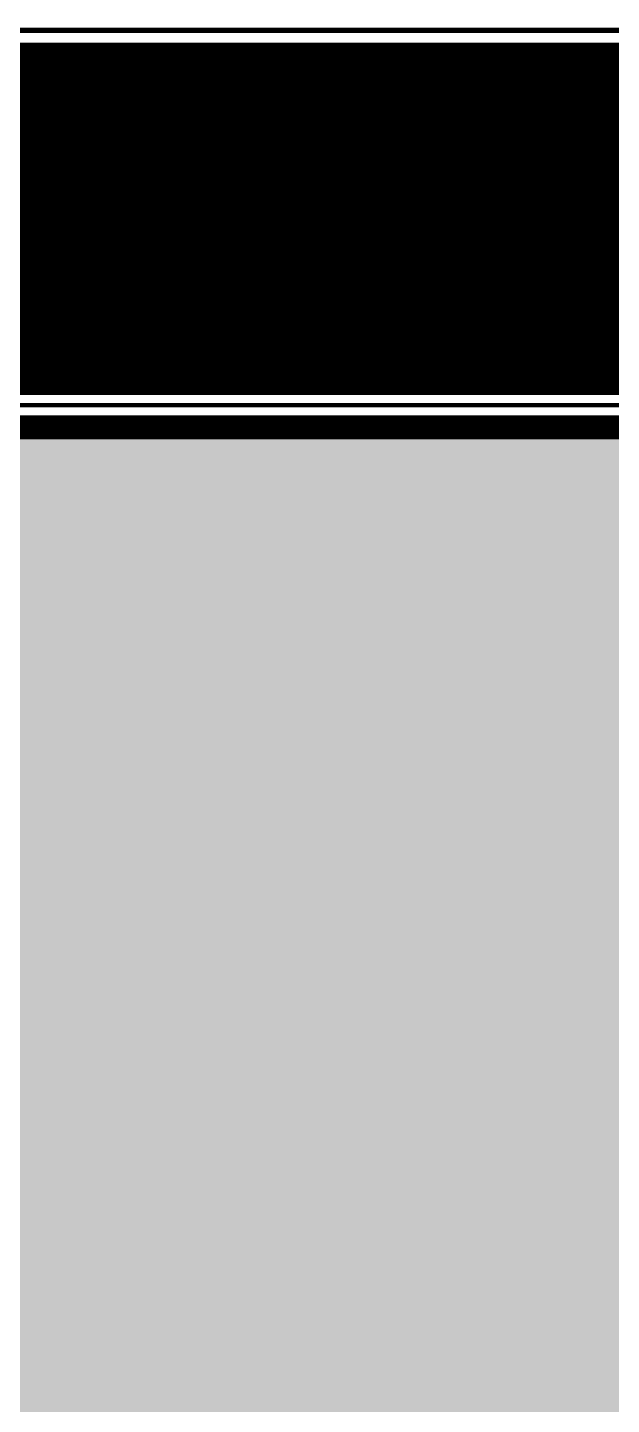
# Model space of a CAD drawing. Extents: x -10 to 131, y -93 to 209.
# Drawn here: x 32.8 to 60.4, y 144 to 209.1 of the extents above; entities that cross this region are included whole.
import ezdxf

# ---------------------------------------------------------------- set-up
doc = ezdxf.new("R2010")
doc.units = 0
doc.header["$MEASUREMENT"] = 0
for name, color, linetype in [('22-303-0_ASB', 7, 'CONTINUOUS'), ('22-303-0_AST', 7, 'CONTINUOUS'), ('22-303-0_BOT', 2, 'CONTINUOUS'), ('22-303-0_DRD', 6, 'CONTINUOUS'), ('22-303-0_DRL', 1, 'CONTINUOUS'), ('22-303-0_GND', 3, 'CONTINUOUS'), ('22-303-0_TOP', 15, 'CONTINUOUS')]:
    doc.layers.add(name, color=color, linetype=linetype)

msp = doc.modelspace()

# ---------------------------------------------------------------- linework, layer by layer
at = {"layer": '22-303-0_ASB', "const_width": 0.254}
msp.add_lwpolyline([(111.00054, 208.99374), (111.00054, 198.99376), (116.0018, 198.99376), (116.0018, 208.99374), (130.50012, 208.99374), (130.50012, -31.00578), (-9.4996, -31.00578), (-9.4996, 208.99374), (111.00054, 208.99374)], dxfattribs=at)
at = {"layer": '22-303-0_AST', "const_width": 0.254}
msp.add_lwpolyline([(111.00054, 208.99374), (111.00054, 198.99376), (116.0018, 198.99376), (116.0018, 208.99374), (130.50012, 208.99374), (130.50012, -31.00578), (-9.4996, -31.00578), (-9.4996, 208.99374), (111.00054, 208.99374)], dxfattribs=at)
at = {"layer": '22-303-0_BOT'}
for points, const_width in [([(110.363, 208.28), (-8.636, 208.28)], 0.254), ([(32.7406, 208.28), (32.7406, 191.8716)], 0.254), ([(32.9692, 208.28), (32.9692, 191.8716)], 0.254), ([(33.1978, 208.28), (33.1978, 191.8716)], 0.254), ([(33.4264, 208.28), (33.4264, 191.8716)], 0.254), ([(33.655, 208.28), (33.655, 191.8716)], 0.254), ([(33.8836, 208.28), (33.8836, 191.8716)], 0.254), ([(34.1122, 208.28), (34.1122, 191.8716)], 0.254), ([(34.3408, 208.28), (34.3408, 191.8716)], 0.254), ([(34.5694, 208.28), (34.5694, 191.8716)], 0.254), ([(34.798, 208.28), (34.798, 191.8716)], 0.254), ([(35.0266, 208.28), (35.0266, 191.8716)], 0.254), ([(35.2552, 208.28), (35.2552, 191.8716)], 0.254), ([(35.4838, 208.28), (35.4838, 191.8716)], 0.254), ([(35.7124, 208.28), (35.7124, 191.8716)], 0.254), ([(35.941, 208.28), (35.941, 191.8716)], 0.254), ([(36.1696, 208.28), (36.1696, 191.8716)], 0.254), ([(36.3982, 208.28), (36.3982, 191.8716)], 0.254), ([(36.6268, 208.28), (36.6268, 191.8716)], 0.254), ([(36.8554, 208.28), (36.8554, 191.8716)], 0.254), ([(37.084, 208.28), (37.084, 191.8716)], 0.254), ([(37.3126, 208.28), (37.3126, 191.8716)], 0.254), ([(37.5412, 208.28), (37.5412, 191.8716)], 0.254), ([(37.7698, 208.28), (37.7698, 191.8716)], 0.254), ([(37.9984, 208.28), (37.9984, 191.8716)], 0.254), ([(38.227, 208.28), (38.227, 191.8716)], 0.254), ([(38.4556, 208.28), (38.4556, 191.8716)], 0.254), ([(38.6842, 208.28), (38.6842, 191.8716)], 0.254), ([(38.9128, 208.28), (38.9128, 191.8716)], 0.254), ([(39.1414, 208.28), (39.1414, 191.8716)], 0.254), ([(39.37, 208.28), (39.37, 191.8716)], 0.254), ([(39.5986, 208.28), (39.5986, 191.8716)], 0.254), ([(39.8272, 208.28), (39.8272, 191.8716)], 0.254), ([(40.0558, 208.28), (40.0558, 191.8716)], 0.254), ([(40.2844, 208.28), (40.2844, 191.8716)], 0.254), ([(40.513, 208.28), (40.513, 191.8716)], 0.254), ([(40.7416, 208.28), (40.7416, 191.8716)], 0.254), ([(40.9702, 208.28), (40.9702, 191.8716)], 0.254), ([(41.1988, 208.28), (41.1988, 191.8716)], 0.254), ([(41.4274, 208.28), (41.4274, 191.8716)], 0.254), ([(41.656, 208.28), (41.656, 191.8716)], 0.254), ([(41.8846, 208.28), (41.8846, 191.8716)], 0.254), ([(42.1132, 208.28), (42.1132, 191.8716)], 0.254), ([(42.3418, 208.28), (42.3418, 191.8716)], 0.254), ([(42.5704, 208.28), (42.5704, 191.8716)], 0.254), ([(42.799, 208.28), (42.799, 191.8716)], 0.254), ([(43.0276, 208.28), (43.0276, 191.8716)], 0.254), ([(43.2562, 208.28), (43.2562, 191.8716)], 0.254), ([(43.4848, 208.28), (43.4848, 191.8716)], 0.254), ([(43.7134, 208.28), (43.7134, 191.8716)], 0.254), ([(43.942, 208.28), (43.942, 191.8716)], 0.254), ([(44.1706, 208.28), (44.1706, 191.8716)], 0.254), ([(44.3992, 208.28), (44.3992, 191.8716)], 0.254), ([(44.6278, 208.28), (44.6278, 191.8716)], 0.254), ([(44.8564, 208.28), (44.8564, 191.8716)], 0.254), ([(45.085, 208.28), (45.085, 191.8716)], 0.254), ([(45.3136, 208.28), (45.3136, 191.8716)], 0.254), ([(45.5422, 208.28), (45.5422, 191.8716)], 0.254), ([(45.7708, 208.28), (45.7708, 191.8716)], 0.254), ([(45.9994, 208.28), (45.9994, 191.8716)], 0.254), ([(46.228, 208.28), (46.228, 191.8716)], 0.254), ([(46.4566, 208.28), (46.4566, 191.8716)], 0.254), ([(46.6852, 208.28), (46.6852, 191.8716)], 0.254), ([(46.9138, 208.28), (46.9138, 191.8716)], 0.254), ([(47.1424, 208.28), (47.1424, 191.8716)], 0.254), ([(47.371, 208.28), (47.371, 191.8716)], 0.254), ([(47.5996, 208.28), (47.5996, 191.8716)], 0.254), ([(47.8282, 208.28), (47.8282, 191.8716)], 0.254), ([(48.0568, 208.28), (48.0568, 191.8716)], 0.254), ([(48.2854, 208.28), (48.2854, 191.8716)], 0.254), ([(48.514, 208.28), (48.514, 191.8716)], 0.254), ([(48.7426, 208.28), (48.7426, 191.8716)], 0.254), ([(48.9712, 208.28), (48.9712, 191.8716)], 0.254), ([(49.1998, 208.28), (49.1998, 191.8716)], 0.254), ([(49.4284, 208.28), (49.4284, 191.8716)], 0.254), ([(49.657, 208.28), (49.657, 191.8716)], 0.254), ([(49.8856, 208.28), (49.8856, 191.8716)], 0.254), ([(50.1142, 208.28), (50.1142, 191.8716)], 0.254), ([(50.3428, 208.28), (50.3428, 191.8716)], 0.254), ([(50.5714, 208.28), (50.5714, 191.8716)], 0.254), ([(50.8, 208.28), (50.8, 191.8716)], 0.254), ([(51.0286, 208.28), (51.0286, 191.8716)], 0.254), ([(51.2572, 208.28), (51.2572, 191.8716)], 0.254), ([(51.4858, 208.28), (51.4858, 191.8716)], 0.254), ([(51.7144, 208.28), (51.7144, 191.8716)], 0.254), ([(51.943, 208.28), (51.943, 191.8716)], 0.254), ([(52.1716, 208.28), (52.1716, 191.8716)], 0.254), ([(52.4002, 208.28), (52.4002, 191.8716)], 0.254), ([(52.6288, 208.28), (52.6288, 191.8716)], 0.254), ([(52.8574, 208.28), (52.8574, 191.8716)], 0.254), ([(53.086, 208.28), (53.086, 191.8716)], 0.254), ([(53.3146, 208.28), (53.3146, 191.8716)], 0.254), ([(53.5432, 208.28), (53.5432, 191.8716)], 0.254), ([(53.7718, 208.28), (53.7718, 191.8716)], 0.254), ([(54.0004, 208.28), (54.0004, 191.8716)], 0.254), ([(54.229, 208.28), (54.229, 191.8716)], 0.254), ([(54.4576, 208.28), (54.4576, 191.8716)], 0.254), ([(54.6862, 208.28), (54.6862, 191.8716)], 0.254), ([(54.9148, 208.28), (54.9148, 191.8716)], 0.254), ([(55.1434, 208.28), (55.1434, 191.8716)], 0.254), ([(55.372, 208.28), (55.372, 191.8716)], 0.254), ([(55.6006, 208.28), (55.6006, 191.8716)], 0.254), ([(55.8292, 208.28), (55.8292, 191.8716)], 0.254), ([(56.0578, 208.28), (56.0578, 191.8716)], 0.254), ([(56.2864, 208.28), (56.2864, 191.8716)], 0.254), ([(56.515, 208.28), (56.515, 191.8716)], 0.254), ([(56.7436, 208.28), (56.7436, 191.8716)], 0.254), ([(56.9722, 208.28), (56.9722, 191.8716)], 0.254), ([(57.2008, 208.28), (57.2008, 191.8716)], 0.254), ([(57.4294, 208.28), (57.4294, 191.8716)], 0.254), ([(57.658, 208.28), (57.658, 191.8716)], 0.254), ([(57.8866, 208.28), (57.8866, 191.8716)], 0.254), ([(58.1152, 208.28), (58.1152, 191.8716)], 0.254), ([(58.3438, 208.28), (58.3438, 191.8716)], 0.254), ([(58.5724, 208.28), (58.5724, 191.8716)], 0.254), ([(58.801, 208.28), (58.801, 191.8716)], 0.254), ([(59.0296, 208.28), (59.0296, 191.8716)], 0.254), ([(59.2582, 208.28), (59.2582, 191.8716)], 0.254), ([(59.4868, 208.28), (59.4868, 191.8716)], 0.254), ([(59.7154, 208.28), (59.7154, 191.8716)], 0.254), ([(59.944, 208.28), (59.944, 191.8716)], 0.254), ([(60.1726, 208.28), (60.1726, 191.8716)], 0.254), ([(60.4012, 208.28), (60.4012, 191.8716)], 0.254), ([(110.363, 208.0768), (-8.636, 208.0768)], 0.254), ([(110.363, 207.8482), (-8.636, 207.8482)], 0.254), ([(110.363, 207.6196), (-8.636, 207.6196)], 0.254), ([(110.363, 207.391), (-8.636, 207.391)], 0.254), ([(110.363, 207.1624), (-8.636, 207.1624)], 0.254), ([(110.363, 206.9338), (-8.636, 206.9338)], 0.254), ([(110.363, 206.7052), (-6.06044, 206.7052)], 0.254), ([(110.363, 206.4766), (-5.66166, 206.4766)], 0.254), ([(110.363, 206.248), (-5.47878, 206.248)], 0.254), ([(110.363, 206.0194), (-5.38226, 206.0194)], 0.254), ([(110.363, 205.7908), (-5.34416, 205.7908)], 0.254), ([(110.363, 205.105), (-5.56768, 205.105)], 0.254), ([(110.363, 205.3336), (-5.42798, 205.3336)], 0.254), ([(110.363, 205.5622), (-5.35686, 205.5622)], 0.254), ([(110.363, 204.6478), (-8.636, 204.6478)], 0.254), ([(110.363, 204.4192), (-8.636, 204.4192)], 0.254), ([(110.363, 204.8764), (-5.83184, 204.8764)], 0.254), ([(110.363, 204.1906), (-8.636, 204.1906)], 0.254), ([(110.363, 203.962), (-8.636, 203.962)], 0.254), ([(110.363, 203.7334), (-8.636, 203.7334)], 0.254), ([(110.363, 203.5048), (-8.636, 203.5048)], 0.254), ([(110.363, 203.2762), (-8.636, 203.2762)], 0.254), ([(106.91622, 203.0476), (16.58366, 203.0476)], 0.254), ([(104.42702, 202.819), (16.8783, 202.819)], 0.254), ([(104.1908, 202.5904), (17.04848, 202.5904)], 0.254), ([(104.06126, 202.3618), (17.14754, 202.3618)], 0.254), ([(104.00284, 202.1332), (17.19834, 202.1332)], 0.254), ([(103.99522, 201.9046), (17.20342, 201.9046)], 0.254), ([(90.8558, 201.2188), (16.9291, 201.2188)], 0.254), ([(91.25966, 201.4474), (17.07896, 201.4474)], 0.254), ([(104.04094, 201.676), (17.16532, 201.676)], 0.254), ([(90.63736, 200.7616), (-8.636, 200.7616)], 0.254), ([(90.64244, 200.533), (-8.636, 200.533)], 0.254), ([(90.7034, 200.9902), (16.67764, 200.9902)], 0.254), ([(90.71356, 200.3044), (-8.636, 200.3044)], 0.254), ([(90.7415, 200.0758), (-8.636, 200.0758)], 0.254), ([(90.7415, 199.8472), (-8.636, 199.8472)], 0.254), ([(90.7415, 199.6186), (-8.636, 199.6186)], 0.254), ([(90.7415, 199.39), (-8.636, 199.39)], 0.254), ([(90.7415, 199.1614), (-8.636, 199.1614)], 0.254), ([(90.7415, 198.9328), (-8.636, 198.9328)], 0.254), ([(90.7415, 198.7042), (-8.636, 198.7042)], 0.254), ([(90.7415, 198.4756), (-8.636, 198.4756)], 0.254), ([(90.7415, 198.247), (-8.636, 198.247)], 0.254), ([(90.7415, 198.0184), (-8.636, 198.0184)], 0.254), ([(90.7415, 197.7898), (-8.636, 197.7898)], 0.254), ([(90.7415, 197.5612), (-8.636, 197.5612)], 0.254), ([(90.7415, 197.3326), (-8.636, 197.3326)], 0.254), ([(90.7415, 197.104), (-8.636, 197.104)], 0.254), ([(90.7415, 196.8754), (-8.636, 196.8754)], 0.254), ([(90.7415, 196.6468), (-8.636, 196.6468)], 0.254), ([(90.65768, 196.4182), (-8.636, 196.4182)], 0.254), ([(90.63228, 196.1896), (-8.636, 196.1896)], 0.254), ([(90.67292, 195.961), (-8.636, 195.961)], 0.254), ([(86.81466, 195.7324), (-8.636, 195.7324)], 0.254), ([(86.4108, 195.5038), (-8.636, 195.5038)], 0.254), ([(86.2584, 195.2752), (-8.636, 195.2752)], 0.254), ([(86.19236, 195.0466), (-8.636, 195.0466)], 0.254), ([(86.19744, 194.818), (-8.636, 194.818)], 0.254), ([(86.26856, 194.5894), (-8.636, 194.5894)], 0.254), ([(86.2965, 194.3608), (-8.636, 194.3608)], 0.254), ([(86.2965, 194.1322), (-8.636, 194.1322)], 0.254), ([(86.2965, 193.9036), (-8.636, 193.9036)], 0.254), ([(86.2965, 193.675), (-8.636, 193.675)], 0.254), ([(86.2965, 193.4464), (-8.636, 193.4464)], 0.254), ([(86.2965, 193.2178), (7.67334, 193.2178)], 0.254), ([(86.2965, 192.9892), (8.07466, 192.9892)], 0.254), ([(86.23554, 192.7606), (8.2296, 192.7606)], 0.254), ([(85.3948, 192.0748), (8.2169, 192.0748)], 0.254), ([(85.77834, 192.3034), (8.29056, 192.3034)], 0.254), ([(86.00694, 192.532), (8.2931, 192.532)], 0.254), ([(84.328, 191.8716), (8.07466, 191.8716)], 0.254), ([(6.604, 74.168), (6.604, 100.711), (0.254, 107.061), (0.254, 117.983), (3.048, 120.777), (3.048, 187.198), (7.112, 191.262), (84.328, 191.262), (84.709, 190.881), (112.522, 190.881), (112.903, 190.5), (112.903, 157.988), (114.681, 156.21), (114.681, 139.192), (115.189, 138.684), (115.189, 135.509), (114.3, 134.62)], 0.2032), ([(112.2934, 190.246), (6.95706, 190.246)], 0.254), ([(84.2518, 190.4746), (7.18566, 190.4746)], 0.254), ([(84.074, 190.6524), (7.36346, 190.6524)], 0.254), ([(32.7406, 190.6524), (32.7406, 189.7761)], 0.254), ([(32.9692, 190.6524), (32.9692, 189.7761)], 0.254), ([(33.1978, 190.6524), (33.1978, 189.7761)], 0.254), ([(33.4264, 190.6524), (33.4264, 189.7761)], 0.254), ([(33.655, 190.6524), (33.655, 189.7761)], 0.254), ([(33.8836, 190.6524), (33.8836, 189.7761)], 0.254), ([(34.1122, 190.6524), (34.1122, 189.7761)], 0.254), ([(34.3408, 190.6524), (34.3408, 189.7761)], 0.254), ([(34.5694, 190.6524), (34.5694, 189.7761)], 0.254), ([(34.798, 190.6524), (34.798, 189.7761)], 0.254), ([(35.0266, 190.6524), (35.0266, 189.7761)], 0.254), ([(35.2552, 190.6524), (35.2552, 189.7761)], 0.254), ([(35.4838, 190.6524), (35.4838, 189.7761)], 0.254), ([(35.7124, 190.6524), (35.7124, 189.7761)], 0.254), ([(35.941, 190.6524), (35.941, 189.7761)], 0.254), ([(36.1696, 190.6524), (36.1696, 189.7761)], 0.254), ([(36.3982, 190.6524), (36.3982, 189.7761)], 0.254), ([(36.6268, 190.6524), (36.6268, 189.7761)], 0.254), ([(36.8554, 190.6524), (36.8554, 189.7761)], 0.254), ([(37.084, 190.6524), (37.084, 189.7761)], 0.254), ([(37.3126, 190.6524), (37.3126, 189.7761)], 0.254), ([(37.5412, 190.6524), (37.5412, 189.7761)], 0.254), ([(37.7698, 190.6524), (37.7698, 189.7761)], 0.254), ([(37.9984, 190.6524), (37.9984, 189.7761)], 0.254), ([(38.227, 190.6524), (38.227, 189.7761)], 0.254), ([(38.4556, 190.6524), (38.4556, 189.7761)], 0.254), ([(38.6842, 190.6524), (38.6842, 189.7761)], 0.254), ([(38.9128, 190.6524), (38.9128, 189.7761)], 0.254), ([(39.1414, 190.6524), (39.1414, 189.7761)], 0.254), ([(39.37, 190.6524), (39.37, 189.7761)], 0.254), ([(39.5986, 190.6524), (39.5986, 189.7761)], 0.254), ([(39.8272, 190.6524), (39.8272, 189.7761)], 0.254), ([(40.0558, 190.6524), (40.0558, 189.7761)], 0.254), ([(40.2844, 190.6524), (40.2844, 189.7761)], 0.254), ([(40.513, 190.6524), (40.513, 189.7761)], 0.254), ([(40.7416, 190.6524), (40.7416, 189.7761)], 0.254), ([(40.9702, 190.6524), (40.9702, 189.7761)], 0.254), ([(41.1988, 190.6524), (41.1988, 189.7761)], 0.254), ([(41.4274, 190.6524), (41.4274, 189.7761)], 0.254), ([(41.656, 190.6524), (41.656, 189.7761)], 0.254), ([(41.8846, 190.6524), (41.8846, 189.7761)], 0.254), ([(42.1132, 190.6524), (42.1132, 189.7761)], 0.254), ([(42.3418, 190.6524), (42.3418, 189.7761)], 0.254), ([(42.5704, 190.6524), (42.5704, 189.7761)], 0.254), ([(42.799, 190.6524), (42.799, 189.7761)], 0.254), ([(43.0276, 190.6524), (43.0276, 189.7761)], 0.254), ([(43.2562, 190.6524), (43.2562, 189.7761)], 0.254), ([(43.4848, 190.6524), (43.4848, 189.7761)], 0.254), ([(43.7134, 190.6524), (43.7134, 189.7761)], 0.254), ([(43.942, 190.6524), (43.942, 189.7761)], 0.254), ([(44.1706, 190.6524), (44.1706, 189.7761)], 0.254), ([(44.3992, 190.6524), (44.3992, 189.7761)], 0.254), ([(44.6278, 190.6524), (44.6278, 189.7761)], 0.254), ([(44.8564, 190.6524), (44.8564, 189.7761)], 0.254), ([(45.085, 190.6524), (45.085, 189.7761)], 0.254), ([(45.3136, 190.6524), (45.3136, 189.7761)], 0.254), ([(45.5422, 190.6524), (45.5422, 189.7761)], 0.254), ([(45.7708, 190.6524), (45.7708, 189.7761)], 0.254), ([(45.9994, 190.6524), (45.9994, 189.7761)], 0.254), ([(46.228, 190.6524), (46.228, 189.7761)], 0.254), ([(46.4566, 190.6524), (46.4566, 189.7761)], 0.254), ([(46.6852, 190.6524), (46.6852, 189.7761)], 0.254), ([(46.9138, 190.6524), (46.9138, 189.7761)], 0.254), ([(47.1424, 190.6524), (47.1424, 189.7761)], 0.254), ([(47.371, 190.6524), (47.371, 189.7761)], 0.254), ([(47.5996, 190.6524), (47.5996, 189.7761)], 0.254), ([(47.8282, 190.6524), (47.8282, 189.7761)], 0.254), ([(48.0568, 190.6524), (48.0568, 189.7761)], 0.254), ([(48.2854, 190.6524), (48.2854, 189.7761)], 0.254), ([(48.514, 190.6524), (48.514, 189.7761)], 0.254), ([(48.7426, 190.6524), (48.7426, 189.7761)], 0.254), ([(48.9712, 190.6524), (48.9712, 189.7761)], 0.254), ([(49.1998, 190.6524), (49.1998, 189.7761)], 0.254), ([(49.4284, 190.6524), (49.4284, 189.7761)], 0.254), ([(49.657, 190.6524), (49.657, 189.7761)], 0.254), ([(49.8856, 190.6524), (49.8856, 189.7761)], 0.254), ([(50.1142, 190.6524), (50.1142, 189.7761)], 0.254), ([(50.3428, 190.6524), (50.3428, 189.7761)], 0.254), ([(50.5714, 190.6524), (50.5714, 189.7761)], 0.254), ([(50.8, 190.6524), (50.8, 189.7761)], 0.254), ([(51.0286, 190.6524), (51.0286, 189.7761)], 0.254), ([(51.2572, 190.6524), (51.2572, 189.7761)], 0.254), ([(51.4858, 190.6524), (51.4858, 189.7761)], 0.254), ([(51.7144, 190.6524), (51.7144, 189.7761)], 0.254), ([(51.943, 190.6524), (51.943, 189.7761)], 0.254), ([(52.1716, 190.6524), (52.1716, 189.7761)], 0.254), ([(52.4002, 190.6524), (52.4002, 189.7761)], 0.254), ([(52.6288, 190.6524), (52.6288, 189.7761)], 0.254), ([(52.8574, 190.6524), (52.8574, 189.7761)], 0.254), ([(53.086, 190.6524), (53.086, 189.7761)], 0.254), ([(53.3146, 190.6524), (53.3146, 189.7761)], 0.254), ([(53.5432, 190.6524), (53.5432, 189.7761)], 0.254), ([(53.7718, 190.6524), (53.7718, 189.7761)], 0.254), ([(54.0004, 190.6524), (54.0004, 189.7761)], 0.254), ([(54.229, 190.6524), (54.229, 189.7761)], 0.254), ([(54.4576, 190.6524), (54.4576, 189.7761)], 0.254), ([(54.6862, 190.6524), (54.6862, 189.7761)], 0.254), ([(54.9148, 190.6524), (54.9148, 189.7761)], 0.254), ([(55.1434, 190.6524), (55.1434, 189.7761)], 0.254), ([(55.372, 190.6524), (55.372, 189.7761)], 0.254), ([(55.6006, 190.6524), (55.6006, 189.7761)], 0.254), ([(55.8292, 190.6524), (55.8292, 189.7761)], 0.254), ([(56.0578, 190.6524), (56.0578, 189.7761)], 0.254), ([(56.2864, 190.6524), (56.2864, 189.7761)], 0.254), ([(56.515, 190.6524), (56.515, 189.7761)], 0.254), ([(56.7436, 190.6524), (56.7436, 189.7761)], 0.254), ([(56.9722, 190.6524), (56.9722, 189.7761)], 0.254), ([(57.2008, 190.6524), (57.2008, 189.7761)], 0.254), ([(57.4294, 190.6524), (57.4294, 189.7761)], 0.254), ([(57.658, 190.6524), (57.658, 189.7761)], 0.254), ([(57.8866, 190.6524), (57.8866, 189.7761)], 0.254), ([(58.1152, 190.6524), (58.1152, 189.7761)], 0.254), ([(58.3438, 190.6524), (58.3438, 189.7761)], 0.254), ([(58.5724, 190.6524), (58.5724, 189.7761)], 0.254), ([(58.801, 190.6524), (58.801, 189.7761)], 0.254), ([(59.0296, 190.6524), (59.0296, 189.7761)], 0.254), ([(59.2582, 190.6524), (59.2582, 189.7761)], 0.254), ([(59.4868, 190.6524), (59.4868, 189.7761)], 0.254), ([(59.7154, 190.6524), (59.7154, 189.7761)], 0.254), ([(59.944, 190.6524), (59.944, 189.7761)], 0.254), ([(60.1726, 190.6524), (60.1726, 189.7761)], 0.254), ([(60.4012, 190.6524), (60.4012, 189.7761)], 0.254), ([(111.50092, 189.7761), (9.4996, 189.7761), (9.4996, 155.55976), (5.25018, 155.55976), (5.25018, 131.9784)], 0.254), ([(112.2934, 189.7888), (6.49986, 189.7888)], 0.254), ([(112.2934, 190.0174), (6.72846, 190.0174)], 0.254)]:
    msp.add_lwpolyline(points, dxfattribs=dict(at, const_width=const_width))
at = {"layer": '22-303-0_DRD', "const_width": 0.254}
msp.add_lwpolyline([(111.00054, 208.99374), (111.00054, 198.99376), (116.0018, 198.99376), (116.0018, 208.99374), (130.50012, 208.99374), (130.50012, -31.00578), (-9.4996, -31.00578), (-9.4996, 208.99374), (111.00054, 208.99374)], dxfattribs=at)
at = {"layer": '22-303-0_DRL', "const_width": 0.254}
for points in [[(111.00054, 208.99374), (111.00054, 198.99376), (116.0018, 198.99376), (116.0018, 208.99374), (130.50012, 208.99374), (130.50012, -31.00578), (-9.4996, -31.00578), (-9.4996, 208.99374), (111.00054, 208.99374)], [(93.45422, 17.63014), (76.454, 17.63014), (76.454, 58.10758), (9.4996, 58.10758), (9.4996, 122.97664), (13.5001, 122.97664), (13.5001, 131.9784), (5.25018, 131.9784), (5.25018, 155.55976), (9.4996, 155.55976), (9.4996, 189.7761), (111.50092, 189.7761), (111.50092, 159.77616), (106.36504, 159.77616), (106.36504, 90.10904), (82.63636, 90.10904), (82.63636, 115.10772), (72.03948, 115.10772), (72.03948, 80.10906), (111.50092, 80.10906), (111.50092, 58.10758), (93.45422, 58.10758), (93.45422, 17.63014)]]:
    msp.add_lwpolyline(points, dxfattribs=at)
at = {"layer": '22-303-0_GND'}
for points, const_width in [([(111.00054, 208.99374), (111.00054, 198.99376), (116.0018, 198.99376), (116.0018, 208.99374), (130.50012, 208.99374), (130.50012, -31.00578), (-9.4996, -31.00578), (-9.4996, 208.99374), (111.00054, 208.99374)], 0.254), ([(111.50092, 189.71514), (9.4996, 189.71514)], 1.27), ([(111.50092, 189.08014), (9.4996, 189.08014)], 1.27), ([(111.50092, 188.44514), (9.4996, 188.44514)], 1.27), ([(111.50092, 187.81014), (9.4996, 187.81014)], 1.27), ([(111.50092, 187.17514), (9.4996, 187.17514)], 1.27), ([(111.50092, 186.54014), (9.4996, 186.54014)], 1.27), ([(111.50092, 185.90514), (9.4996, 185.90514)], 1.27), ([(111.50092, 185.27014), (9.4996, 185.27014)], 1.27), ([(111.50092, 184.63514), (9.4996, 184.63514)], 1.27), ([(111.50092, 184.00014), (9.4996, 184.00014)], 1.27), ([(111.50092, 183.36514), (9.4996, 183.36514)], 1.27), ([(111.50092, 182.73014), (9.4996, 182.73014)], 1.27), ([(111.50092, 182.09514), (9.4996, 182.09514)], 1.27), ([(111.50092, 181.46014), (9.4996, 181.46014)], 1.27), ([(111.50092, 180.82514), (9.4996, 180.82514)], 1.27), ([(111.50092, 180.19014), (9.4996, 180.19014)], 1.27), ([(111.50092, 179.55514), (9.4996, 179.55514)], 1.27), ([(111.50092, 178.92014), (9.4996, 178.92014)], 1.27), ([(111.50092, 178.28514), (9.4996, 178.28514)], 1.27), ([(111.50092, 177.65014), (9.4996, 177.65014)], 1.27), ([(111.50092, 177.01514), (9.4996, 177.01514)], 1.27), ([(111.50092, 176.38014), (9.4996, 176.38014)], 1.27), ([(111.50092, 175.74514), (9.4996, 175.74514)], 1.27), ([(111.50092, 175.11014), (9.4996, 175.11014)], 1.27), ([(111.50092, 174.47514), (9.4996, 174.47514)], 1.27), ([(111.50092, 173.84014), (9.4996, 173.84014)], 1.27), ([(111.50092, 173.20514), (9.4996, 173.20514)], 1.27), ([(111.50092, 172.57014), (9.4996, 172.57014)], 1.27), ([(111.50092, 171.93514), (9.4996, 171.93514)], 1.27), ([(111.50092, 171.30014), (9.4996, 171.30014)], 1.27), ([(111.50092, 170.66514), (9.4996, 170.66514)], 1.27), ([(111.50092, 170.03014), (9.4996, 170.03014)], 1.27), ([(111.50092, 169.39514), (9.4996, 169.39514)], 1.27), ([(111.50092, 168.76014), (9.4996, 168.76014)], 1.27), ([(111.50092, 168.12514), (9.4996, 168.12514)], 1.27), ([(111.50092, 167.49014), (9.4996, 167.49014)], 1.27), ([(111.50092, 166.85514), (9.4996, 166.85514)], 1.27), ([(111.50092, 166.22014), (9.4996, 166.22014)], 1.27), ([(111.50092, 165.58514), (9.4996, 165.58514)], 1.27), ([(111.50092, 164.95014), (9.4996, 164.95014)], 1.27), ([(111.50092, 164.31514), (9.4996, 164.31514)], 1.27), ([(111.50092, 163.68014), (9.4996, 163.68014)], 1.27), ([(111.50092, 163.04514), (9.4996, 163.04514)], 1.27), ([(111.50092, 162.41014), (9.4996, 162.41014)], 1.27), ([(111.50092, 161.77514), (9.4996, 161.77514)], 1.27), ([(111.50092, 161.14014), (9.4996, 161.14014)], 1.27), ([(111.50092, 160.50514), (9.4996, 160.50514)], 1.27), ([(111.50092, 159.87014), (9.4996, 159.87014)], 1.27), ([(106.36504, 159.23514), (9.4996, 159.23514)], 1.27), ([(106.36504, 158.60014), (9.4996, 158.60014)], 1.27), ([(106.36504, 157.96514), (9.4996, 157.96514)], 1.27), ([(106.36504, 157.33014), (9.4996, 157.33014)], 1.27), ([(106.36504, 156.69514), (9.4996, 156.69514)], 1.27), ([(106.36504, 156.06014), (9.4996, 156.06014)], 1.27), ([(106.36504, 155.42514), (5.25018, 155.42514)], 1.27), ([(106.36504, 154.79014), (5.25018, 154.79014)], 1.27), ([(106.36504, 154.15514), (5.25018, 154.15514)], 1.27), ([(106.36504, 153.52014), (5.25018, 153.52014)], 1.27), ([(106.36504, 152.88514), (5.25018, 152.88514)], 1.27), ([(106.36504, 152.25014), (5.25018, 152.25014)], 1.27), ([(106.36504, 151.61514), (5.25018, 151.61514)], 1.27), ([(106.36504, 150.98014), (5.25018, 150.98014)], 1.27), ([(106.36504, 150.34514), (5.25018, 150.34514)], 1.27), ([(106.36504, 149.71014), (5.25018, 149.71014)], 1.27), ([(106.36504, 149.07514), (5.25018, 149.07514)], 1.27), ([(106.36504, 148.44014), (5.25018, 148.44014)], 1.27), ([(106.36504, 147.80514), (5.25018, 147.80514)], 1.27), ([(106.36504, 147.17014), (5.25018, 147.17014)], 1.27), ([(106.36504, 146.53514), (5.25018, 146.53514)], 1.27), ([(106.36504, 145.90014), (5.25018, 145.90014)], 1.27), ([(106.36504, 145.26514), (5.25018, 145.26514)], 1.27), ([(106.36504, 144.63014), (5.25018, 144.63014)], 1.27), ([(106.36504, 143.99514), (5.25018, 143.99514)], 1.27), ([(106.36504, 143.36014), (5.25018, 143.36014)], 1.27)]:
    msp.add_lwpolyline(points, dxfattribs=dict(at, const_width=const_width))
at = {"layer": '22-303-0_TOP'}
for points, const_width in [([(-8.255, 89.535), (-8.255, 90.424), (-8.001, 90.678), (-8.001, 190.627), (9.144, 207.772), (19.939, 207.772), (22.606, 205.105), (68.707, 205.105), (75.7682, 198.0438), (83.185, 198.0438)], 0.2032), ([(83.058, 194.31), (78.867, 194.31), (68.58, 204.597), (22.479, 204.597), (19.812, 207.264), (9.271, 207.264), (-7.493, 190.5), (-7.493, 90.297), (-7.62, 90.17)], 0.2032), ([(95.885, 193.5988), (95.885, 192.532), (94.234, 190.881), (87.757, 190.881), (86.233, 192.405), (80.01, 192.405), (68.326, 204.089), (22.352, 204.089), (19.685, 206.756), (9.398, 206.756), (-6.985, 190.373), (-6.985, 82.169), (-7.239, 81.915)], 0.2032), ([(85.979, 191.516), (78.613, 191.516), (74.422, 195.707), (29.464, 195.707), (29.21, 195.453), (29.21, 194.691), (28.829, 194.31), (27.178, 194.31), (26.035, 193.167), (22.225, 193.167), (21.6408, 193.7512), (21.59, 193.7512)], 0.381)]:
    msp.add_lwpolyline(points, dxfattribs=dict(at, const_width=const_width))

doc.saveas('drawing.dxf')
